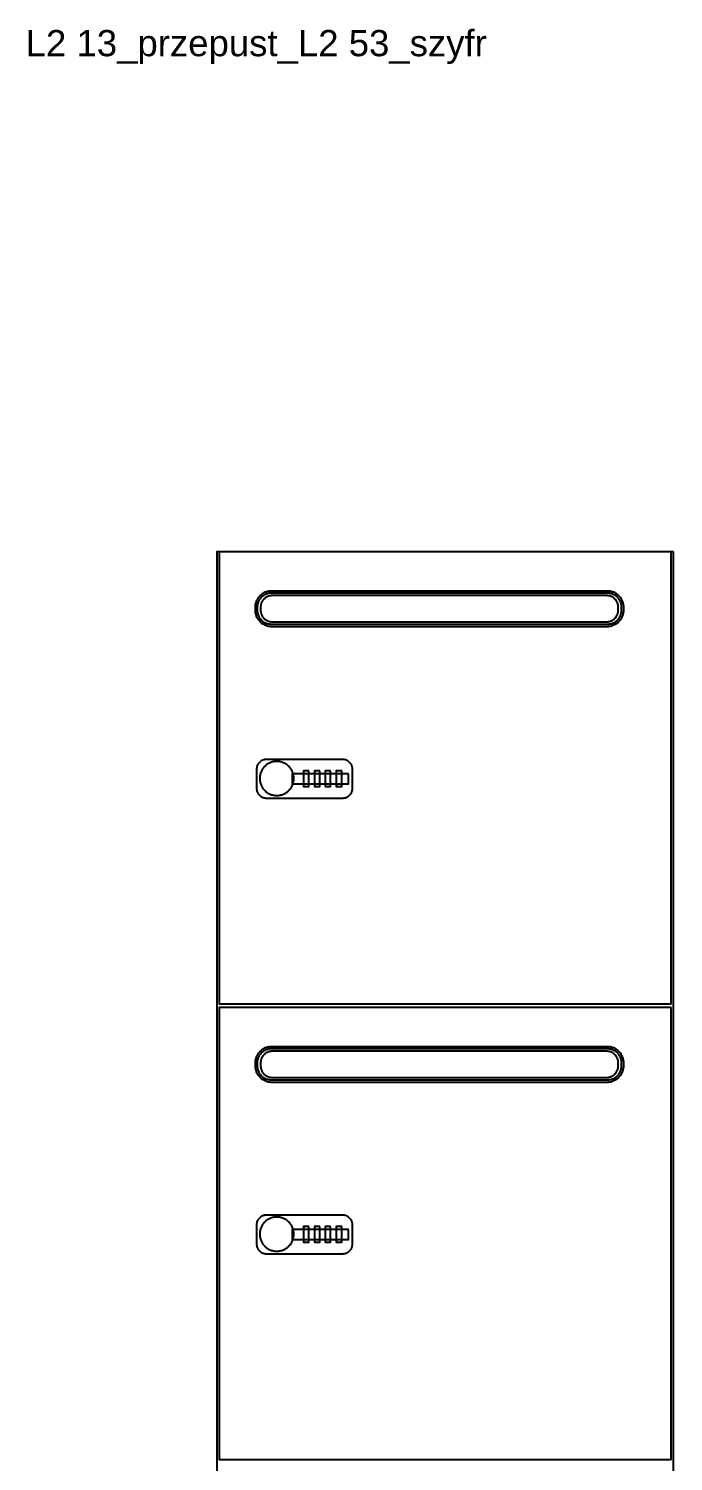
# Model space of a CAD drawing. Header units: millimetres. Extents: x 1075 to 13200, y 678 to 7235.
# Drawn here: x 4520 to 5087, y 2014 to 3271 of the extents above; entities that cross this region are included whole.
import ezdxf

# ---------------------------------------------------------------- set-up
doc = ezdxf.new("R2010")
doc.units = ezdxf.units.MM
doc.styles.add('Arial', font='arial.ttf')

msp = doc.modelspace()

# ---------------------------------------------------------------- linework, layer by layer
at = {"color": 0}
for points in [[(5086.7, 2812, 0), (4685.7, 2812, 0), (4685.7, 1212, 0), (5086.7, 1212, 0)], [(5084.7, 2812, 0), (4687.7, 2812, 0), (4687.7, 2415, 0), (5084.7, 2415, 0)], [(5043.2, 2763, 0), (5043.2, 2763.7, 0), (5043.1, 2764.5, 0), (5043, 2765.2, 0), (5042.9, 2765.9, 0), (5042.7, 2766.6, 0), (5042.5, 2767.3, 0), (5042.3, 2768, 0), (5042, 2768.6, 0), (5041.7, 2769.3, 0), (5041.4, 2769.9, 0), (5041.1, 2770.5, 0), (5040.7, 2771.1, 0), (5040.3, 2771.7, 0), (5039.9, 2772.2, 0), (5039.4, 2772.8, 0), (5038.9, 2773.3, 0), (5038.4, 2773.7, 0), (5037.9, 2774.2, 0), (5037.3, 2774.6, 0), (5036.8, 2775, 0), (5036.2, 2775.4, 0), (5035.6, 2775.8, 0), (5034.9, 2776.1, 0), (5034.3, 2776.4, 0), (5033.6, 2776.6, 0), (5033, 2776.9, 0), (5032.3, 2777.1, 0), (5031.6, 2777.2, 0), (5030.9, 2777.4, 0), (5030.1, 2777.4, 0), (5029.4, 2777.5, 0), (5028.7, 2777.5, 0), (4733.7, 2777.5, 0), (4733, 2777.5, 0), (4732.2, 2777.4, 0), (4731.5, 2777.4, 0), (4730.8, 2777.2, 0), (4730.1, 2777.1, 0), (4729.4, 2776.9, 0), (4728.7, 2776.6, 0), (4728, 2776.4, 0), (4727.4, 2776.1, 0), (4726.8, 2775.8, 0), (4726.2, 2775.4, 0), (4725.6, 2775, 0), (4725, 2774.6, 0), (4724.5, 2774.2, 0), (4723.9, 2773.7, 0), (4723.4, 2773.3, 0), (4723, 2772.8, 0), (4722.5, 2772.2, 0), (4722.1, 2771.7, 0), (4721.7, 2771.1, 0), (4721.3, 2770.5, 0), (4720.9, 2769.9, 0), (4720.6, 2769.3, 0), (4720.3, 2768.6, 0), (4720.1, 2768, 0), (4719.8, 2767.3, 0), (4719.6, 2766.6, 0), (4719.5, 2765.9, 0), (4719.3, 2765.2, 0), (4719.3, 2764.5, 0), (4719.2, 2763.7, 0), (4719.2, 2763, 0), (4719.2, 2761, 0), (4719.2, 2760.3, 0), (4719.3, 2759.6, 0), (4719.3, 2758.8, 0), (4719.5, 2758.1, 0), (4719.6, 2757.4, 0), (4719.8, 2756.7, 0), (4720.1, 2756.1, 0), (4720.3, 2755.4, 0), (4720.6, 2754.7, 0), (4720.9, 2754.1, 0), (4721.3, 2753.5, 0), (4721.7, 2752.9, 0), (4722.1, 2752.4, 0), (4722.5, 2751.8, 0), (4723, 2751.3, 0), (4723.4, 2750.8, 0), (4723.9, 2750.3, 0), (4724.5, 2749.8, 0), (4725, 2749.4, 0), (4725.6, 2749, 0), (4726.2, 2748.6, 0), (4726.8, 2748.3, 0), (4727.4, 2748, 0), (4728, 2747.7, 0), (4728.7, 2747.4, 0), (4729.4, 2747.2, 0), (4730.1, 2747, 0), (4730.8, 2746.8, 0), (4731.5, 2746.7, 0), (4732.2, 2746.6, 0), (4733, 2746.5, 0), (4733.7, 2746.5, 0), (5028.7, 2746.5, 0), (5029.4, 2746.5, 0), (5030.1, 2746.6, 0), (5030.9, 2746.7, 0), (5031.6, 2746.8, 0), (5032.3, 2747, 0), (5033, 2747.2, 0), (5033.6, 2747.4, 0), (5034.3, 2747.7, 0), (5034.9, 2748, 0), (5035.6, 2748.3, 0), (5036.2, 2748.6, 0), (5036.8, 2749, 0), (5037.3, 2749.4, 0), (5037.9, 2749.8, 0), (5038.4, 2750.3, 0), (5038.9, 2750.8, 0), (5039.4, 2751.3, 0), (5039.9, 2751.8, 0), (5040.3, 2752.4, 0), (5040.7, 2752.9, 0), (5041.1, 2753.5, 0), (5041.4, 2754.1, 0), (5041.7, 2754.7, 0), (5042, 2755.4, 0), (5042.3, 2756.1, 0), (5042.5, 2756.7, 0), (5042.7, 2757.4, 0), (5042.9, 2758.1, 0), (5043, 2758.8, 0), (5043.1, 2759.6, 0), (5043.2, 2760.3, 0), (5043.2, 2761, 0)], [(5041.2, 2763.5, 0), (5041.2, 2764.1, 0), (5041.1, 2764.7, 0), (5041, 2765.3, 0), (5040.9, 2765.9, 0), (5040.8, 2766.5, 0), (5040.6, 2767.1, 0), (5040.4, 2767.6, 0), (5040.2, 2768.2, 0), (5040, 2768.7, 0), (5039.7, 2769.2, 0), (5039.4, 2769.7, 0), (5039.1, 2770.2, 0), (5038.8, 2770.7, 0), (5038.4, 2771.2, 0), (5038.1, 2771.6, 0), (5037.7, 2772, 0), (5037.2, 2772.4, 0), (5036.8, 2772.8, 0), (5036.4, 2773.1, 0), (5035.9, 2773.5, 0), (5035.4, 2773.8, 0), (5034.9, 2774.1, 0), (5034.4, 2774.3, 0), (5033.8, 2774.6, 0), (5033.3, 2774.8, 0), (5032.7, 2775, 0), (5032.2, 2775.1, 0), (5031.6, 2775.3, 0), (5031, 2775.4, 0), (5030.4, 2775.5, 0), (5029.8, 2775.5, 0), (5029.2, 2775.5, 0), (4733.2, 2775.5, 0), (4732.6, 2775.5, 0), (4732, 2775.5, 0), (4731.4, 2775.4, 0), (4730.8, 2775.3, 0), (4730.2, 2775.1, 0), (4729.6, 2775, 0), (4729.1, 2774.8, 0), (4728.5, 2774.6, 0), (4728, 2774.3, 0), (4727.5, 2774.1, 0), (4727, 2773.8, 0), (4726.5, 2773.5, 0), (4726, 2773.1, 0), (4725.5, 2772.8, 0), (4725.1, 2772.4, 0), (4724.7, 2772, 0), (4724.3, 2771.6, 0), (4723.9, 2771.2, 0), (4723.6, 2770.7, 0), (4723.2, 2770.2, 0), (4722.9, 2769.7, 0), (4722.6, 2769.2, 0), (4722.4, 2768.7, 0), (4722.1, 2768.2, 0), (4721.9, 2767.6, 0), (4721.7, 2767.1, 0), (4721.6, 2766.5, 0), (4721.4, 2765.9, 0), (4721.3, 2765.3, 0), (4721.2, 2764.7, 0), (4721.2, 2764.1, 0), (4721.2, 2763.5, 0), (4721.2, 2760.5, 0), (4721.2, 2759.9, 0), (4721.2, 2759.3, 0), (4721.3, 2758.7, 0), (4721.4, 2758.1, 0), (4721.6, 2757.5, 0), (4721.7, 2757, 0), (4721.9, 2756.4, 0), (4722.1, 2755.9, 0), (4722.4, 2755.3, 0), (4722.6, 2754.8, 0), (4722.9, 2754.3, 0), (4723.2, 2753.8, 0), (4723.6, 2753.3, 0), (4723.9, 2752.9, 0), (4724.3, 2752.5, 0), (4724.7, 2752, 0), (4725.1, 2751.6, 0), (4725.5, 2751.3, 0), (4726, 2750.9, 0), (4726.5, 2750.6, 0), (4727, 2750.3, 0), (4727.5, 2750, 0), (4728, 2749.7, 0), (4728.5, 2749.5, 0), (4729.1, 2749.2, 0), (4729.6, 2749.1, 0), (4730.2, 2748.9, 0), (4730.8, 2748.8, 0), (4731.4, 2748.7, 0), (4732, 2748.6, 0), (4732.6, 2748.5, 0), (4733.2, 2748.5, 0), (5029.2, 2748.5, 0), (5029.8, 2748.5, 0), (5030.4, 2748.6, 0), (5031, 2748.7, 0), (5031.6, 2748.8, 0), (5032.2, 2748.9, 0), (5032.7, 2749.1, 0), (5033.3, 2749.2, 0), (5033.8, 2749.5, 0), (5034.4, 2749.7, 0), (5034.9, 2750, 0), (5035.4, 2750.3, 0), (5035.9, 2750.6, 0), (5036.4, 2750.9, 0), (5036.8, 2751.3, 0), (5037.2, 2751.6, 0), (5037.7, 2752, 0), (5038.1, 2752.5, 0), (5038.4, 2752.9, 0), (5038.8, 2753.3, 0), (5039.1, 2753.8, 0), (5039.4, 2754.3, 0), (5039.7, 2754.8, 0), (5040, 2755.3, 0), (5040.2, 2755.9, 0), (5040.4, 2756.4, 0), (5040.6, 2757, 0), (5040.8, 2757.5, 0), (5040.9, 2758.1, 0), (5041, 2758.7, 0), (5041.1, 2759.3, 0), (5041.2, 2759.9, 0), (5041.2, 2760.5, 0)], [(5038.3, 2763.3, 0), (5038.3, 2763.8, 0), (5038.2, 2764.4, 0), (5038.2, 2764.9, 0), (5038.1, 2765.4, 0), (5038, 2765.9, 0), (5037.8, 2766.3, 0), (5037.7, 2766.8, 0), (5037.5, 2767.3, 0), (5037.3, 2767.7, 0), (5037.1, 2768.2, 0), (5036.8, 2768.6, 0), (5036.5, 2769, 0), (5036.3, 2769.4, 0), (5036, 2769.8, 0), (5035.6, 2770.2, 0), (5035.3, 2770.5, 0), (5035, 2770.8, 0), (5034.6, 2771.2, 0), (5034.2, 2771.5, 0), (5033.8, 2771.8, 0), (5033.4, 2772, 0), (5033, 2772.3, 0), (5032.5, 2772.5, 0), (5032.1, 2772.7, 0), (5031.6, 2772.9, 0), (5031.1, 2773, 0), (5030.7, 2773.2, 0), (5030.2, 2773.3, 0), (5029.7, 2773.4, 0), (5029.2, 2773.4, 0), (5028.6, 2773.5, 0), (5028.1, 2773.5, 0), (4734.2, 2773.5, 0), (4733.7, 2773.5, 0), (4733.2, 2773.4, 0), (4732.7, 2773.4, 0), (4732.2, 2773.3, 0), (4731.7, 2773.2, 0), (4731.2, 2773, 0), (4730.7, 2772.9, 0), (4730.3, 2772.7, 0), (4729.8, 2772.5, 0), (4729.4, 2772.3, 0), (4729, 2772, 0), (4728.6, 2771.8, 0), (4728.2, 2771.5, 0), (4727.8, 2771.2, 0), (4727.4, 2770.8, 0), (4727, 2770.5, 0), (4726.7, 2770.2, 0), (4726.4, 2769.8, 0), (4726.1, 2769.4, 0), (4725.8, 2769, 0), (4725.5, 2768.6, 0), (4725.3, 2768.2, 0), (4725.1, 2767.7, 0), (4724.9, 2767.3, 0), (4724.7, 2766.8, 0), (4724.5, 2766.3, 0), (4724.4, 2765.9, 0), (4724.3, 2765.4, 0), (4724.2, 2764.9, 0), (4724.1, 2764.4, 0), (4724.1, 2763.8, 0), (4724.1, 2763.3, 0), (4724.1, 2760.7, 0), (4724.1, 2760.2, 0), (4724.1, 2759.7, 0), (4724.2, 2759.2, 0), (4724.3, 2758.7, 0), (4724.4, 2758.2, 0), (4724.5, 2757.7, 0), (4724.7, 2757.2, 0), (4724.9, 2756.8, 0), (4725.1, 2756.3, 0), (4725.3, 2755.9, 0), (4725.5, 2755.4, 0), (4725.8, 2755, 0), (4726.1, 2754.6, 0), (4726.4, 2754.3, 0), (4726.7, 2753.9, 0), (4727, 2753.5, 0), (4727.4, 2753.2, 0), (4727.8, 2752.9, 0), (4728.2, 2752.6, 0), (4728.6, 2752.3, 0), (4729, 2752, 0), (4729.4, 2751.8, 0), (4729.8, 2751.6, 0), (4730.3, 2751.3, 0), (4730.7, 2751.2, 0), (4731.2, 2751, 0), (4731.7, 2750.9, 0), (4732.2, 2750.8, 0), (4732.7, 2750.7, 0), (4733.2, 2750.6, 0), (4733.7, 2750.6, 0), (4734.2, 2750.5, 0), (5028.1, 2750.5, 0), (5028.6, 2750.6, 0), (5029.2, 2750.6, 0), (5029.7, 2750.7, 0), (5030.2, 2750.8, 0), (5030.7, 2750.9, 0), (5031.1, 2751, 0), (5031.6, 2751.2, 0), (5032.1, 2751.3, 0), (5032.5, 2751.6, 0), (5033, 2751.8, 0), (5033.4, 2752, 0), (5033.8, 2752.3, 0), (5034.2, 2752.6, 0), (5034.6, 2752.9, 0), (5035, 2753.2, 0), (5035.3, 2753.5, 0), (5035.6, 2753.9, 0), (5036, 2754.3, 0), (5036.3, 2754.6, 0), (5036.5, 2755, 0), (5036.8, 2755.4, 0), (5037.1, 2755.9, 0), (5037.3, 2756.3, 0), (5037.5, 2756.8, 0), (5037.7, 2757.2, 0), (5037.8, 2757.7, 0), (5038, 2758.2, 0), (5038.1, 2758.7, 0), (5038.2, 2759.2, 0), (5038.2, 2759.7, 0), (5038.3, 2760.2, 0), (5038.3, 2760.7, 0)], [(4804.8, 2621.2, 0.5), (4804.8, 2621.6, 0.5), (4804.7, 2622, 0.5), (4804.7, 2622.5, 0.5), (4804.6, 2622.9, 0.5), (4804.5, 2623.3, 0.5), (4804.4, 2623.7, 0.5), (4804.3, 2624.1, 0.5), (4804.1, 2624.4, 0.5), (4804, 2624.8, 0.5), (4803.8, 2625.2, 0.5), (4803.6, 2625.5, 0.5), (4803.4, 2625.9, 0.5), (4803.1, 2626.2, 0.5), (4802.9, 2626.5, 0.5), (4802.6, 2626.8, 0.5), (4802.3, 2627.1, 0.5), (4802, 2627.4, 0.5), (4801.7, 2627.7, 0.5), (4801.4, 2627.9, 0.5), (4801.1, 2628.1, 0.5), (4800.7, 2628.4, 0.5), (4800.4, 2628.6, 0.5), (4800, 2628.7, 0.5), (4799.7, 2628.9, 0.5), (4799.3, 2629.1, 0.5), (4798.9, 2629.2, 0.5), (4798.5, 2629.3, 0.5), (4798.1, 2629.4, 0.5), (4797.7, 2629.5, 0.5), (4797.2, 2629.5, 0.5), (4796.8, 2629.6, 0.5), (4796.4, 2629.6, 0.5), (4729, 2629.6, 0.5), (4728.5, 2629.6, 0.5), (4728.1, 2629.5, 0.5), (4727.7, 2629.5, 0.5), (4727.3, 2629.4, 0.5), (4726.9, 2629.3, 0.5), (4726.5, 2629.2, 0.5), (4726.1, 2629.1, 0.5), (4725.7, 2628.9, 0.5), (4725.3, 2628.7, 0.5), (4725, 2628.6, 0.5), (4724.6, 2628.4, 0.5), (4724.3, 2628.1, 0.5), (4723.9, 2627.9, 0.5), (4723.6, 2627.7, 0.5), (4723.3, 2627.4, 0.5), (4723, 2627.1, 0.5), (4722.7, 2626.8, 0.5), (4722.5, 2626.5, 0.5), (4722.2, 2626.2, 0.5), (4722, 2625.9, 0.5), (4721.8, 2625.5, 0.5), (4721.6, 2625.2, 0.5), (4721.4, 2624.8, 0.5), (4721.2, 2624.4, 0.5), (4721.1, 2624.1, 0.5), (4720.9, 2623.7, 0.5), (4720.8, 2623.3, 0.5), (4720.7, 2622.9, 0.5), (4720.7, 2622.5, 0.5), (4720.6, 2622, 0.5), (4720.6, 2621.6, 0.5), (4720.6, 2621.2, 0.5), (4720.6, 2604.2, 0.5), (4720.6, 2603.8, 0.5), (4720.6, 2603.4, 0.5), (4720.7, 2602.9, 0.5), (4720.7, 2602.5, 0.5), (4720.8, 2602.1, 0.5), (4720.9, 2601.7, 0.5), (4721.1, 2601.3, 0.5), (4721.2, 2600.9, 0.5), (4721.4, 2600.6, 0.5), (4721.6, 2600.2, 0.5), (4721.8, 2599.9, 0.5), (4722, 2599.5, 0.5), (4722.2, 2599.2, 0.5), (4722.5, 2598.9, 0.5), (4722.7, 2598.6, 0.5), (4723, 2598.3, 0.5), (4723.3, 2598, 0.5), (4723.6, 2597.7, 0.5), (4723.9, 2597.5, 0.5), (4724.3, 2597.2, 0.5), (4724.6, 2597, 0.5), (4725, 2596.8, 0.5), (4725.3, 2596.6, 0.5), (4725.7, 2596.5, 0.5), (4726.1, 2596.3, 0.5), (4726.5, 2596.2, 0.5), (4726.9, 2596.1, 0.5), (4727.3, 2596, 0.5), (4727.7, 2595.9, 0.5), (4728.1, 2595.9, 0.5), (4728.5, 2595.8, 0.5), (4729, 2595.8, 0.5), (4796.4, 2595.8, 0.5), (4796.8, 2595.8, 0.5), (4797.2, 2595.9, 0.5), (4797.7, 2595.9, 0.5), (4798.1, 2596, 0.5), (4798.5, 2596.1, 0.5), (4798.9, 2596.2, 0.5), (4799.3, 2596.3, 0.5), (4799.7, 2596.5, 0.5), (4800, 2596.6, 0.5), (4800.4, 2596.8, 0.5), (4800.7, 2597, 0.5), (4801.1, 2597.2, 0.5), (4801.4, 2597.5, 0.5), (4801.7, 2597.7, 0.5), (4802, 2598, 0.5), (4802.3, 2598.3, 0.5), (4802.6, 2598.6, 0.5), (4802.9, 2598.9, 0.5), (4803.1, 2599.2, 0.5), (4803.4, 2599.5, 0.5), (4803.6, 2599.9, 0.5), (4803.8, 2600.2, 0.5), (4804, 2600.6, 0.5), (4804.1, 2600.9, 0.5), (4804.3, 2601.3, 0.5), (4804.4, 2601.7, 0.5), (4804.5, 2602.1, 0.5), (4804.6, 2602.5, 0.5), (4804.7, 2602.9, 0.5), (4804.7, 2603.4, 0.5), (4804.8, 2603.8, 0.5), (4804.8, 2604.2, 0.5)], [(4753.3, 2613, 0.5), (4753.3, 2613.8, 0.5), (4753.2, 2614.6, 0.5), (4753.1, 2615.3, 0.5), (4753, 2616, 0.5), (4752.8, 2616.8, 0.5), (4752.6, 2617.5, 0.5), (4752.4, 2618.2, 0.5), (4752.1, 2618.9, 0.5), (4751.8, 2619.5, 0.5), (4751.5, 2620.2, 0.5), (4751.1, 2620.8, 0.5), (4750.7, 2621.4, 0.5), (4750.3, 2622, 0.5), (4749.9, 2622.6, 0.5), (4749.4, 2623.1, 0.5), (4748.9, 2623.6, 0.5), (4748.4, 2624.1, 0.5), (4747.8, 2624.6, 0.5), (4747.3, 2625, 0.5), (4746.7, 2625.5, 0.5), (4746.1, 2625.9, 0.5), (4745.4, 2626.2, 0.5), (4744.8, 2626.5, 0.5), (4744.1, 2626.8, 0.5), (4743.4, 2627.1, 0.5), (4742.7, 2627.3, 0.5), (4742, 2627.6, 0.5), (4741.3, 2627.7, 0.5), (4740.6, 2627.9, 0.5), (4739.8, 2627.9, 0.5), (4739.1, 2628, 0.5), (4738.3, 2628, 0.5), (4737.5, 2628, 0.5), (4736.8, 2627.9, 0.5), (4736, 2627.9, 0.5), (4735.3, 2627.7, 0.5), (4734.5, 2627.6, 0.5), (4733.8, 2627.3, 0.5), (4733.1, 2627.1, 0.5), (4732.5, 2626.8, 0.5), (4731.8, 2626.5, 0.5), (4731.1, 2626.2, 0.5), (4730.5, 2625.9, 0.5), (4729.9, 2625.5, 0.5), (4729.3, 2625, 0.5), (4728.7, 2624.6, 0.5), (4728.2, 2624.1, 0.5), (4727.7, 2623.6, 0.5), (4727.2, 2623.1, 0.5), (4726.7, 2622.6, 0.5), (4726.3, 2622, 0.5), (4725.8, 2621.4, 0.5), (4725.5, 2620.8, 0.5), (4725.1, 2620.2, 0.5), (4724.8, 2619.5, 0.5), (4724.5, 2618.9, 0.5), (4724.2, 2618.2, 0.5), (4724, 2617.5, 0.5), (4723.8, 2616.8, 0.5), (4723.6, 2616, 0.5), (4723.5, 2615.3, 0.5), (4723.4, 2614.6, 0.5), (4723.3, 2613.8, 0.5), (4723.3, 2613, 0.5), (4723.3, 2612.2, 0.5), (4723.4, 2611.5, 0.5), (4723.5, 2610.7, 0.5), (4723.6, 2610, 0.5), (4723.8, 2609.3, 0.5), (4724, 2608.6, 0.5), (4724.2, 2607.9, 0.5), (4724.5, 2607.2, 0.5), (4724.8, 2606.5, 0.5), (4725.1, 2605.9, 0.5), (4725.5, 2605.2, 0.5), (4725.8, 2604.6, 0.5), (4726.3, 2604, 0.5), (4726.7, 2603.5, 0.5), (4727.2, 2602.9, 0.5), (4727.7, 2602.4, 0.5), (4728.2, 2601.9, 0.5), (4728.7, 2601.4, 0.5), (4729.3, 2601, 0.5), (4729.9, 2600.6, 0.5), (4730.5, 2600.2, 0.5), (4731.1, 2599.8, 0.5), (4731.8, 2599.5, 0.5), (4732.5, 2599.2, 0.5), (4733.1, 2598.9, 0.5), (4733.8, 2598.7, 0.5), (4734.5, 2598.5, 0.5), (4735.3, 2598.3, 0.5), (4736, 2598.2, 0.5), (4736.8, 2598.1, 0.5), (4737.5, 2598, 0.5), (4738.3, 2598, 0.5), (4739.1, 2598, 0.5), (4739.8, 2598.1, 0.5), (4740.6, 2598.2, 0.5), (4741.3, 2598.3, 0.5), (4742, 2598.5, 0.5), (4742.7, 2598.7, 0.5), (4743.4, 2598.9, 0.5), (4744.1, 2599.2, 0.5), (4744.8, 2599.5, 0.5), (4745.4, 2599.8, 0.5), (4746.1, 2600.2, 0.5), (4746.7, 2600.6, 0.5), (4747.3, 2601, 0.5), (4747.8, 2601.4, 0.5), (4748.4, 2601.9, 0.5), (4748.9, 2602.4, 0.5), (4749.4, 2602.9, 0.5), (4749.9, 2603.5, 0.5), (4750.3, 2604, 0.5), (4750.7, 2604.6, 0.5), (4751.1, 2605.2, 0.5), (4751.5, 2605.9, 0.5), (4751.8, 2606.5, 0.5), (4752.1, 2607.2, 0.5), (4752.4, 2607.9, 0.5), (4752.6, 2608.6, 0.5), (4752.8, 2609.3, 0.5), (4753, 2610, 0.5), (4753.1, 2610.7, 0.5), (4753.2, 2611.5, 0.5), (4753.3, 2612.2, 0.5)], [(4801.4, 2617, 0.5), (4751.7, 2617, 0.5), (4751.7, 2608.2, 0.5), (4801.4, 2608.2, 0.5)], [(4766.5, 2619.6, 0.5), (4761.7, 2619.6, 0.5), (4761.7, 2605.9, 0.5), (4766.5, 2605.9, 0.5)], [(4776, 2619.6, 0.5), (4771.3, 2619.6, 0.5), (4771.3, 2605.9, 0.5), (4776, 2605.9, 0.5)], [(4785.5, 2619.6, 0.5), (4780.8, 2619.6, 0.5), (4780.8, 2605.9, 0.5), (4785.5, 2605.9, 0.5)], [(4795.3, 2619.6, 0.5), (4790.5, 2619.6, 0.5), (4790.5, 2605.9, 0.5), (4795.3, 2605.9, 0.5)], [(5084.7, 2412, 0), (4687.7, 2412, 0), (4687.7, 2015, 0), (5084.7, 2015, 0)], [(5043.2, 2363, 0), (5043.2, 2363.7, 0), (5043.1, 2364.5, 0), (5043, 2365.2, 0), (5042.9, 2365.9, 0), (5042.7, 2366.6, 0), (5042.5, 2367.3, 0), (5042.3, 2368, 0), (5042, 2368.6, 0), (5041.7, 2369.3, 0), (5041.4, 2369.9, 0), (5041.1, 2370.5, 0), (5040.7, 2371.1, 0), (5040.3, 2371.7, 0), (5039.9, 2372.2, 0), (5039.4, 2372.8, 0), (5038.9, 2373.3, 0), (5038.4, 2373.7, 0), (5037.9, 2374.2, 0), (5037.3, 2374.6, 0), (5036.8, 2375, 0), (5036.2, 2375.4, 0), (5035.6, 2375.8, 0), (5034.9, 2376.1, 0), (5034.3, 2376.4, 0), (5033.6, 2376.6, 0), (5033, 2376.9, 0), (5032.3, 2377.1, 0), (5031.6, 2377.2, 0), (5030.9, 2377.4, 0), (5030.1, 2377.4, 0), (5029.4, 2377.5, 0), (5028.7, 2377.5, 0), (4733.7, 2377.5, 0), (4733, 2377.5, 0), (4732.2, 2377.4, 0), (4731.5, 2377.4, 0), (4730.8, 2377.2, 0), (4730.1, 2377.1, 0), (4729.4, 2376.9, 0), (4728.7, 2376.6, 0), (4728, 2376.4, 0), (4727.4, 2376.1, 0), (4726.8, 2375.8, 0), (4726.2, 2375.4, 0), (4725.6, 2375, 0), (4725, 2374.6, 0), (4724.5, 2374.2, 0), (4723.9, 2373.7, 0), (4723.4, 2373.3, 0), (4723, 2372.8, 0), (4722.5, 2372.2, 0), (4722.1, 2371.7, 0), (4721.7, 2371.1, 0), (4721.3, 2370.5, 0), (4720.9, 2369.9, 0), (4720.6, 2369.3, 0), (4720.3, 2368.6, 0), (4720.1, 2368, 0), (4719.8, 2367.3, 0), (4719.6, 2366.6, 0), (4719.5, 2365.9, 0), (4719.3, 2365.2, 0), (4719.3, 2364.5, 0), (4719.2, 2363.7, 0), (4719.2, 2363, 0), (4719.2, 2361, 0), (4719.2, 2360.3, 0), (4719.3, 2359.6, 0), (4719.3, 2358.8, 0), (4719.5, 2358.1, 0), (4719.6, 2357.4, 0), (4719.8, 2356.7, 0), (4720.1, 2356.1, 0), (4720.3, 2355.4, 0), (4720.6, 2354.7, 0), (4720.9, 2354.1, 0), (4721.3, 2353.5, 0), (4721.7, 2352.9, 0), (4722.1, 2352.4, 0), (4722.5, 2351.8, 0), (4723, 2351.3, 0), (4723.4, 2350.8, 0), (4723.9, 2350.3, 0), (4724.5, 2349.8, 0), (4725, 2349.4, 0), (4725.6, 2349, 0), (4726.2, 2348.6, 0), (4726.8, 2348.3, 0), (4727.4, 2348, 0), (4728, 2347.7, 0), (4728.7, 2347.4, 0), (4729.4, 2347.2, 0), (4730.1, 2347, 0), (4730.8, 2346.8, 0), (4731.5, 2346.7, 0), (4732.2, 2346.6, 0), (4733, 2346.5, 0), (4733.7, 2346.5, 0), (5028.7, 2346.5, 0), (5029.4, 2346.5, 0), (5030.1, 2346.6, 0), (5030.9, 2346.7, 0), (5031.6, 2346.8, 0), (5032.3, 2347, 0), (5033, 2347.2, 0), (5033.6, 2347.4, 0), (5034.3, 2347.7, 0), (5034.9, 2348, 0), (5035.6, 2348.3, 0), (5036.2, 2348.6, 0), (5036.8, 2349, 0), (5037.3, 2349.4, 0), (5037.9, 2349.8, 0), (5038.4, 2350.3, 0), (5038.9, 2350.8, 0), (5039.4, 2351.3, 0), (5039.9, 2351.8, 0), (5040.3, 2352.4, 0), (5040.7, 2352.9, 0), (5041.1, 2353.5, 0), (5041.4, 2354.1, 0), (5041.7, 2354.7, 0), (5042, 2355.4, 0), (5042.3, 2356.1, 0), (5042.5, 2356.7, 0), (5042.7, 2357.4, 0), (5042.9, 2358.1, 0), (5043, 2358.8, 0), (5043.1, 2359.6, 0), (5043.2, 2360.3, 0), (5043.2, 2361, 0)], [(5041.2, 2363.5, 0), (5041.2, 2364.1, 0), (5041.1, 2364.7, 0), (5041, 2365.3, 0), (5040.9, 2365.9, 0), (5040.8, 2366.5, 0), (5040.6, 2367.1, 0), (5040.4, 2367.6, 0), (5040.2, 2368.2, 0), (5040, 2368.7, 0), (5039.7, 2369.2, 0), (5039.4, 2369.7, 0), (5039.1, 2370.2, 0), (5038.8, 2370.7, 0), (5038.4, 2371.2, 0), (5038.1, 2371.6, 0), (5037.7, 2372, 0), (5037.2, 2372.4, 0), (5036.8, 2372.8, 0), (5036.4, 2373.1, 0), (5035.9, 2373.5, 0), (5035.4, 2373.8, 0), (5034.9, 2374.1, 0), (5034.4, 2374.3, 0), (5033.8, 2374.6, 0), (5033.3, 2374.8, 0), (5032.7, 2375, 0), (5032.2, 2375.1, 0), (5031.6, 2375.3, 0), (5031, 2375.4, 0), (5030.4, 2375.5, 0), (5029.8, 2375.5, 0), (5029.2, 2375.5, 0), (4733.2, 2375.5, 0), (4732.6, 2375.5, 0), (4732, 2375.5, 0), (4731.4, 2375.4, 0), (4730.8, 2375.3, 0), (4730.2, 2375.1, 0), (4729.6, 2375, 0), (4729.1, 2374.8, 0), (4728.5, 2374.6, 0), (4728, 2374.3, 0), (4727.5, 2374.1, 0), (4727, 2373.8, 0), (4726.5, 2373.5, 0), (4726, 2373.1, 0), (4725.5, 2372.8, 0), (4725.1, 2372.4, 0), (4724.7, 2372, 0), (4724.3, 2371.6, 0), (4723.9, 2371.2, 0), (4723.6, 2370.7, 0), (4723.2, 2370.2, 0), (4722.9, 2369.7, 0), (4722.6, 2369.2, 0), (4722.4, 2368.7, 0), (4722.1, 2368.2, 0), (4721.9, 2367.6, 0), (4721.7, 2367.1, 0), (4721.6, 2366.5, 0), (4721.4, 2365.9, 0), (4721.3, 2365.3, 0), (4721.2, 2364.7, 0), (4721.2, 2364.1, 0), (4721.2, 2363.5, 0), (4721.2, 2360.5, 0), (4721.2, 2359.9, 0), (4721.2, 2359.3, 0), (4721.3, 2358.7, 0), (4721.4, 2358.1, 0), (4721.6, 2357.5, 0), (4721.7, 2357, 0), (4721.9, 2356.4, 0), (4722.1, 2355.9, 0), (4722.4, 2355.3, 0), (4722.6, 2354.8, 0), (4722.9, 2354.3, 0), (4723.2, 2353.8, 0), (4723.6, 2353.3, 0), (4723.9, 2352.9, 0), (4724.3, 2352.5, 0), (4724.7, 2352, 0), (4725.1, 2351.6, 0), (4725.5, 2351.3, 0), (4726, 2350.9, 0), (4726.5, 2350.6, 0), (4727, 2350.3, 0), (4727.5, 2350, 0), (4728, 2349.7, 0), (4728.5, 2349.5, 0), (4729.1, 2349.2, 0), (4729.6, 2349.1, 0), (4730.2, 2348.9, 0), (4730.8, 2348.8, 0), (4731.4, 2348.7, 0), (4732, 2348.6, 0), (4732.6, 2348.5, 0), (4733.2, 2348.5, 0), (5029.2, 2348.5, 0), (5029.8, 2348.5, 0), (5030.4, 2348.6, 0), (5031, 2348.7, 0), (5031.6, 2348.8, 0), (5032.2, 2348.9, 0), (5032.7, 2349.1, 0), (5033.3, 2349.2, 0), (5033.8, 2349.5, 0), (5034.4, 2349.7, 0), (5034.9, 2350, 0), (5035.4, 2350.3, 0), (5035.9, 2350.6, 0), (5036.4, 2350.9, 0), (5036.8, 2351.3, 0), (5037.2, 2351.6, 0), (5037.7, 2352, 0), (5038.1, 2352.5, 0), (5038.4, 2352.9, 0), (5038.8, 2353.3, 0), (5039.1, 2353.8, 0), (5039.4, 2354.3, 0), (5039.7, 2354.8, 0), (5040, 2355.3, 0), (5040.2, 2355.9, 0), (5040.4, 2356.4, 0), (5040.6, 2357, 0), (5040.8, 2357.5, 0), (5040.9, 2358.1, 0), (5041, 2358.7, 0), (5041.1, 2359.3, 0), (5041.2, 2359.9, 0), (5041.2, 2360.5, 0)], [(5038.3, 2363.3, 0), (5038.3, 2363.8, 0), (5038.2, 2364.4, 0), (5038.2, 2364.9, 0), (5038.1, 2365.4, 0), (5038, 2365.9, 0), (5037.8, 2366.3, 0), (5037.7, 2366.8, 0), (5037.5, 2367.3, 0), (5037.3, 2367.7, 0), (5037.1, 2368.2, 0), (5036.8, 2368.6, 0), (5036.5, 2369, 0), (5036.3, 2369.4, 0), (5036, 2369.8, 0), (5035.6, 2370.2, 0), (5035.3, 2370.5, 0), (5035, 2370.8, 0), (5034.6, 2371.2, 0), (5034.2, 2371.5, 0), (5033.8, 2371.8, 0), (5033.4, 2372, 0), (5033, 2372.3, 0), (5032.5, 2372.5, 0), (5032.1, 2372.7, 0), (5031.6, 2372.9, 0), (5031.1, 2373, 0), (5030.7, 2373.2, 0), (5030.2, 2373.3, 0), (5029.7, 2373.4, 0), (5029.2, 2373.4, 0), (5028.6, 2373.5, 0), (5028.1, 2373.5, 0), (4734.2, 2373.5, 0), (4733.7, 2373.5, 0), (4733.2, 2373.4, 0), (4732.7, 2373.4, 0), (4732.2, 2373.3, 0), (4731.7, 2373.2, 0), (4731.2, 2373, 0), (4730.7, 2372.9, 0), (4730.3, 2372.7, 0), (4729.8, 2372.5, 0), (4729.4, 2372.3, 0), (4729, 2372, 0), (4728.6, 2371.8, 0), (4728.2, 2371.5, 0), (4727.8, 2371.2, 0), (4727.4, 2370.8, 0), (4727, 2370.5, 0), (4726.7, 2370.2, 0), (4726.4, 2369.8, 0), (4726.1, 2369.4, 0), (4725.8, 2369, 0), (4725.5, 2368.6, 0), (4725.3, 2368.2, 0), (4725.1, 2367.7, 0), (4724.9, 2367.3, 0), (4724.7, 2366.8, 0), (4724.5, 2366.3, 0), (4724.4, 2365.9, 0), (4724.3, 2365.4, 0), (4724.2, 2364.9, 0), (4724.1, 2364.4, 0), (4724.1, 2363.8, 0), (4724.1, 2363.3, 0), (4724.1, 2360.7, 0), (4724.1, 2360.2, 0), (4724.1, 2359.7, 0), (4724.2, 2359.2, 0), (4724.3, 2358.7, 0), (4724.4, 2358.2, 0), (4724.5, 2357.7, 0), (4724.7, 2357.2, 0), (4724.9, 2356.8, 0), (4725.1, 2356.3, 0), (4725.3, 2355.9, 0), (4725.5, 2355.4, 0), (4725.8, 2355, 0), (4726.1, 2354.6, 0), (4726.4, 2354.3, 0), (4726.7, 2353.9, 0), (4727, 2353.5, 0), (4727.4, 2353.2, 0), (4727.8, 2352.9, 0), (4728.2, 2352.6, 0), (4728.6, 2352.3, 0), (4729, 2352, 0), (4729.4, 2351.8, 0), (4729.8, 2351.6, 0), (4730.3, 2351.3, 0), (4730.7, 2351.2, 0), (4731.2, 2351, 0), (4731.7, 2350.9, 0), (4732.2, 2350.8, 0), (4732.7, 2350.7, 0), (4733.2, 2350.6, 0), (4733.7, 2350.6, 0), (4734.2, 2350.5, 0), (5028.1, 2350.5, 0), (5028.6, 2350.6, 0), (5029.2, 2350.6, 0), (5029.7, 2350.7, 0), (5030.2, 2350.8, 0), (5030.7, 2350.9, 0), (5031.1, 2351, 0), (5031.6, 2351.2, 0), (5032.1, 2351.3, 0), (5032.5, 2351.6, 0), (5033, 2351.8, 0), (5033.4, 2352, 0), (5033.8, 2352.3, 0), (5034.2, 2352.6, 0), (5034.6, 2352.9, 0), (5035, 2353.2, 0), (5035.3, 2353.5, 0), (5035.6, 2353.9, 0), (5036, 2354.3, 0), (5036.3, 2354.6, 0), (5036.5, 2355, 0), (5036.8, 2355.4, 0), (5037.1, 2355.9, 0), (5037.3, 2356.3, 0), (5037.5, 2356.8, 0), (5037.7, 2357.2, 0), (5037.8, 2357.7, 0), (5038, 2358.2, 0), (5038.1, 2358.7, 0), (5038.2, 2359.2, 0), (5038.2, 2359.7, 0), (5038.3, 2360.2, 0), (5038.3, 2360.7, 0)], [(4804.8, 2221.2, 0.5), (4804.8, 2221.6, 0.5), (4804.7, 2222, 0.5), (4804.7, 2222.5, 0.5), (4804.6, 2222.9, 0.5), (4804.5, 2223.3, 0.5), (4804.4, 2223.7, 0.5), (4804.3, 2224.1, 0.5), (4804.1, 2224.4, 0.5), (4804, 2224.8, 0.5), (4803.8, 2225.2, 0.5), (4803.6, 2225.5, 0.5), (4803.4, 2225.9, 0.5), (4803.1, 2226.2, 0.5), (4802.9, 2226.5, 0.5), (4802.6, 2226.8, 0.5), (4802.3, 2227.1, 0.5), (4802, 2227.4, 0.5), (4801.7, 2227.7, 0.5), (4801.4, 2227.9, 0.5), (4801.1, 2228.1, 0.5), (4800.7, 2228.4, 0.5), (4800.4, 2228.6, 0.5), (4800, 2228.7, 0.5), (4799.7, 2228.9, 0.5), (4799.3, 2229.1, 0.5), (4798.9, 2229.2, 0.5), (4798.5, 2229.3, 0.5), (4798.1, 2229.4, 0.5), (4797.7, 2229.5, 0.5), (4797.2, 2229.5, 0.5), (4796.8, 2229.6, 0.5), (4796.4, 2229.6, 0.5), (4729, 2229.6, 0.5), (4728.5, 2229.6, 0.5), (4728.1, 2229.5, 0.5), (4727.7, 2229.5, 0.5), (4727.3, 2229.4, 0.5), (4726.9, 2229.3, 0.5), (4726.5, 2229.2, 0.5), (4726.1, 2229.1, 0.5), (4725.7, 2228.9, 0.5), (4725.3, 2228.7, 0.5), (4725, 2228.6, 0.5), (4724.6, 2228.4, 0.5), (4724.3, 2228.1, 0.5), (4723.9, 2227.9, 0.5), (4723.6, 2227.7, 0.5), (4723.3, 2227.4, 0.5), (4723, 2227.1, 0.5), (4722.7, 2226.8, 0.5), (4722.5, 2226.5, 0.5), (4722.2, 2226.2, 0.5), (4722, 2225.9, 0.5), (4721.8, 2225.5, 0.5), (4721.6, 2225.2, 0.5), (4721.4, 2224.8, 0.5), (4721.2, 2224.4, 0.5), (4721.1, 2224.1, 0.5), (4720.9, 2223.7, 0.5), (4720.8, 2223.3, 0.5), (4720.7, 2222.9, 0.5), (4720.7, 2222.5, 0.5), (4720.6, 2222, 0.5), (4720.6, 2221.6, 0.5), (4720.6, 2221.2, 0.5), (4720.6, 2204.2, 0.5), (4720.6, 2203.8, 0.5), (4720.6, 2203.4, 0.5), (4720.7, 2202.9, 0.5), (4720.7, 2202.5, 0.5), (4720.8, 2202.1, 0.5), (4720.9, 2201.7, 0.5), (4721.1, 2201.3, 0.5), (4721.2, 2200.9, 0.5), (4721.4, 2200.6, 0.5), (4721.6, 2200.2, 0.5), (4721.8, 2199.9, 0.5), (4722, 2199.5, 0.5), (4722.2, 2199.2, 0.5), (4722.5, 2198.9, 0.5), (4722.7, 2198.6, 0.5), (4723, 2198.3, 0.5), (4723.3, 2198, 0.5), (4723.6, 2197.7, 0.5), (4723.9, 2197.5, 0.5), (4724.3, 2197.2, 0.5), (4724.6, 2197, 0.5), (4725, 2196.8, 0.5), (4725.3, 2196.6, 0.5), (4725.7, 2196.5, 0.5), (4726.1, 2196.3, 0.5), (4726.5, 2196.2, 0.5), (4726.9, 2196.1, 0.5), (4727.3, 2196, 0.5), (4727.7, 2195.9, 0.5), (4728.1, 2195.9, 0.5), (4728.5, 2195.8, 0.5), (4729, 2195.8, 0.5), (4796.4, 2195.8, 0.5), (4796.8, 2195.8, 0.5), (4797.2, 2195.9, 0.5), (4797.7, 2195.9, 0.5), (4798.1, 2196, 0.5), (4798.5, 2196.1, 0.5), (4798.9, 2196.2, 0.5), (4799.3, 2196.3, 0.5), (4799.7, 2196.5, 0.5), (4800, 2196.6, 0.5), (4800.4, 2196.8, 0.5), (4800.7, 2197, 0.5), (4801.1, 2197.2, 0.5), (4801.4, 2197.5, 0.5), (4801.7, 2197.7, 0.5), (4802, 2198, 0.5), (4802.3, 2198.3, 0.5), (4802.6, 2198.6, 0.5), (4802.9, 2198.9, 0.5), (4803.1, 2199.2, 0.5), (4803.4, 2199.5, 0.5), (4803.6, 2199.9, 0.5), (4803.8, 2200.2, 0.5), (4804, 2200.6, 0.5), (4804.1, 2200.9, 0.5), (4804.3, 2201.3, 0.5), (4804.4, 2201.7, 0.5), (4804.5, 2202.1, 0.5), (4804.6, 2202.5, 0.5), (4804.7, 2202.9, 0.5), (4804.7, 2203.4, 0.5), (4804.8, 2203.8, 0.5), (4804.8, 2204.2, 0.5)], [(4753.3, 2213, 0.5), (4753.3, 2213.8, 0.5), (4753.2, 2214.6, 0.5), (4753.1, 2215.3, 0.5), (4753, 2216, 0.5), (4752.8, 2216.8, 0.5), (4752.6, 2217.5, 0.5), (4752.4, 2218.2, 0.5), (4752.1, 2218.9, 0.5), (4751.8, 2219.5, 0.5), (4751.5, 2220.2, 0.5), (4751.1, 2220.8, 0.5), (4750.7, 2221.4, 0.5), (4750.3, 2222, 0.5), (4749.9, 2222.6, 0.5), (4749.4, 2223.1, 0.5), (4748.9, 2223.6, 0.5), (4748.4, 2224.1, 0.5), (4747.8, 2224.6, 0.5), (4747.3, 2225, 0.5), (4746.7, 2225.5, 0.5), (4746.1, 2225.9, 0.5), (4745.4, 2226.2, 0.5), (4744.8, 2226.5, 0.5), (4744.1, 2226.8, 0.5), (4743.4, 2227.1, 0.5), (4742.7, 2227.3, 0.5), (4742, 2227.6, 0.5), (4741.3, 2227.7, 0.5), (4740.6, 2227.9, 0.5), (4739.8, 2227.9, 0.5), (4739.1, 2228, 0.5), (4738.3, 2228, 0.5), (4737.5, 2228, 0.5), (4736.8, 2227.9, 0.5), (4736, 2227.9, 0.5), (4735.3, 2227.7, 0.5), (4734.5, 2227.6, 0.5), (4733.8, 2227.3, 0.5), (4733.1, 2227.1, 0.5), (4732.5, 2226.8, 0.5), (4731.8, 2226.5, 0.5), (4731.1, 2226.2, 0.5), (4730.5, 2225.9, 0.5), (4729.9, 2225.5, 0.5), (4729.3, 2225, 0.5), (4728.7, 2224.6, 0.5), (4728.2, 2224.1, 0.5), (4727.7, 2223.6, 0.5), (4727.2, 2223.1, 0.5), (4726.7, 2222.6, 0.5), (4726.3, 2222, 0.5), (4725.8, 2221.4, 0.5), (4725.5, 2220.8, 0.5), (4725.1, 2220.2, 0.5), (4724.8, 2219.5, 0.5), (4724.5, 2218.9, 0.5), (4724.2, 2218.2, 0.5), (4724, 2217.5, 0.5), (4723.8, 2216.8, 0.5), (4723.6, 2216, 0.5), (4723.5, 2215.3, 0.5), (4723.4, 2214.6, 0.5), (4723.3, 2213.8, 0.5), (4723.3, 2213, 0.5), (4723.3, 2212.2, 0.5), (4723.4, 2211.5, 0.5), (4723.5, 2210.7, 0.5), (4723.6, 2210, 0.5), (4723.8, 2209.3, 0.5), (4724, 2208.6, 0.5), (4724.2, 2207.9, 0.5), (4724.5, 2207.2, 0.5), (4724.8, 2206.5, 0.5), (4725.1, 2205.9, 0.5), (4725.5, 2205.2, 0.5), (4725.8, 2204.6, 0.5), (4726.3, 2204, 0.5), (4726.7, 2203.5, 0.5), (4727.2, 2202.9, 0.5), (4727.7, 2202.4, 0.5), (4728.2, 2201.9, 0.5), (4728.7, 2201.4, 0.5), (4729.3, 2201, 0.5), (4729.9, 2200.6, 0.5), (4730.5, 2200.2, 0.5), (4731.1, 2199.8, 0.5), (4731.8, 2199.5, 0.5), (4732.5, 2199.2, 0.5), (4733.1, 2198.9, 0.5), (4733.8, 2198.7, 0.5), (4734.5, 2198.5, 0.5), (4735.3, 2198.3, 0.5), (4736, 2198.2, 0.5), (4736.8, 2198.1, 0.5), (4737.5, 2198, 0.5), (4738.3, 2198, 0.5), (4739.1, 2198, 0.5), (4739.8, 2198.1, 0.5), (4740.6, 2198.2, 0.5), (4741.3, 2198.3, 0.5), (4742, 2198.5, 0.5), (4742.7, 2198.7, 0.5), (4743.4, 2198.9, 0.5), (4744.1, 2199.2, 0.5), (4744.8, 2199.5, 0.5), (4745.4, 2199.8, 0.5), (4746.1, 2200.2, 0.5), (4746.7, 2200.6, 0.5), (4747.3, 2201, 0.5), (4747.8, 2201.4, 0.5), (4748.4, 2201.9, 0.5), (4748.9, 2202.4, 0.5), (4749.4, 2202.9, 0.5), (4749.9, 2203.5, 0.5), (4750.3, 2204, 0.5), (4750.7, 2204.6, 0.5), (4751.1, 2205.2, 0.5), (4751.5, 2205.9, 0.5), (4751.8, 2206.5, 0.5), (4752.1, 2207.2, 0.5), (4752.4, 2207.9, 0.5), (4752.6, 2208.6, 0.5), (4752.8, 2209.3, 0.5), (4753, 2210, 0.5), (4753.1, 2210.7, 0.5), (4753.2, 2211.5, 0.5), (4753.3, 2212.2, 0.5)], [(4801.4, 2217, 0.5), (4751.7, 2217, 0.5), (4751.7, 2208.2, 0.5), (4801.4, 2208.2, 0.5)], [(4766.5, 2219.6, 0.5), (4761.7, 2219.6, 0.5), (4761.7, 2205.9, 0.5), (4766.5, 2205.9, 0.5)], [(4776, 2219.6, 0.5), (4771.3, 2219.6, 0.5), (4771.3, 2205.9, 0.5), (4776, 2205.9, 0.5)], [(4785.5, 2219.6, 0.5), (4780.8, 2219.6, 0.5), (4780.8, 2205.9, 0.5), (4785.5, 2205.9, 0.5)], [(4795.3, 2219.6, 0.5), (4790.5, 2219.6, 0.5), (4790.5, 2205.9, 0.5), (4795.3, 2205.9, 0.5)]]:
    msp.add_polyline3d(points, close=True, dxfattribs=at)

# ---------------------------------------------------------------- texts
at = {"color": 0, "style": 'Arial'}
msp.add_text('L2 13_przepust_L2 53_szyfr', height=22.982, dxfattribs=at).set_placement((4517.7, 3247))

doc.saveas('drawing.dxf')
